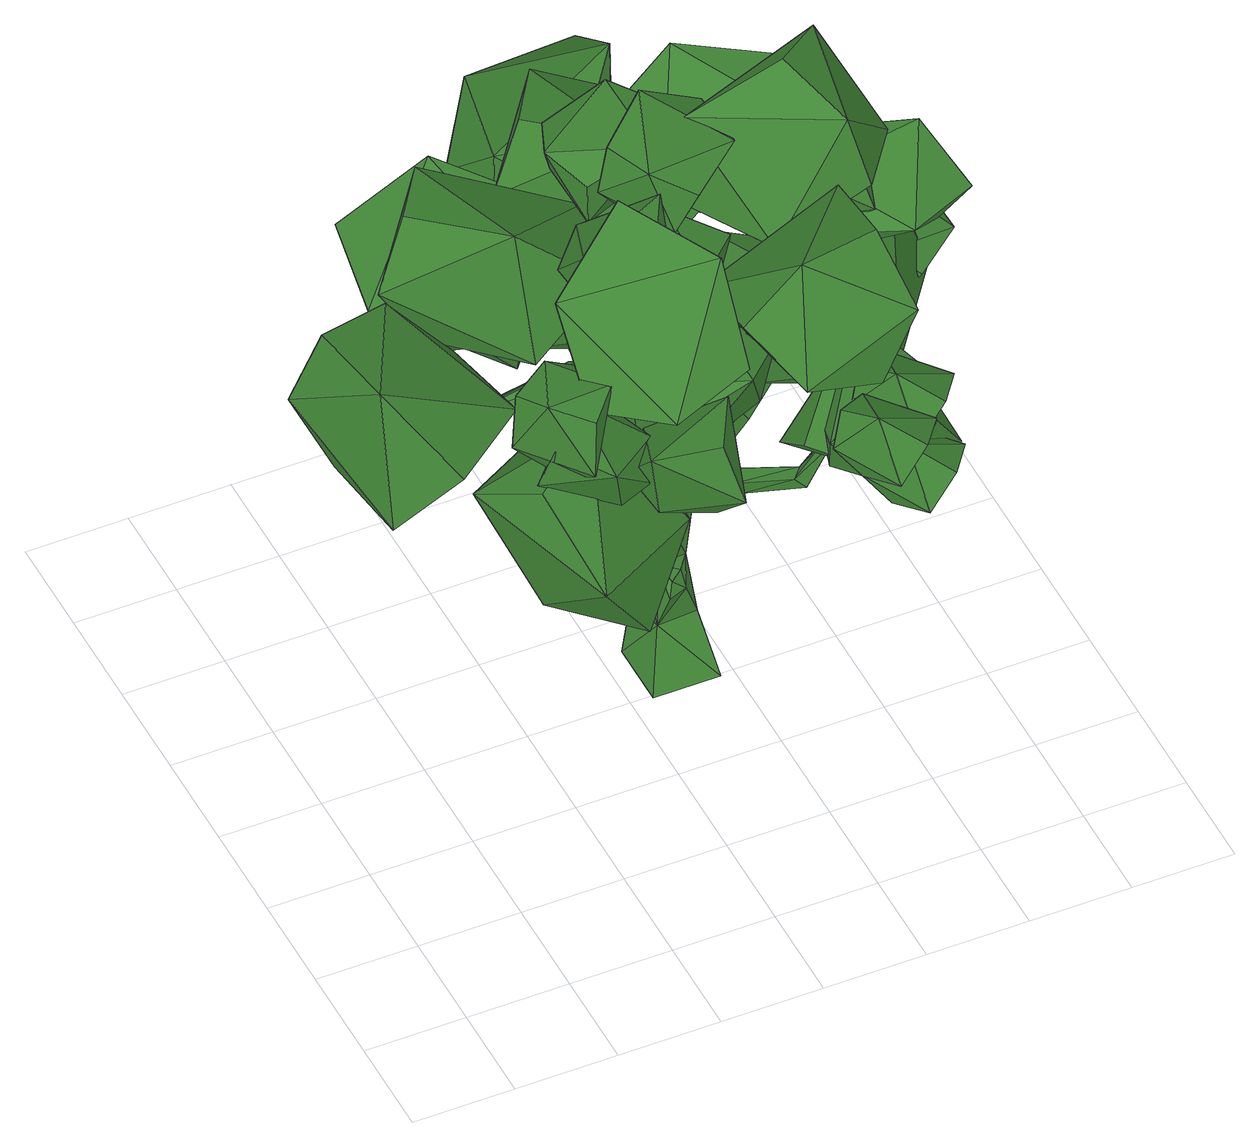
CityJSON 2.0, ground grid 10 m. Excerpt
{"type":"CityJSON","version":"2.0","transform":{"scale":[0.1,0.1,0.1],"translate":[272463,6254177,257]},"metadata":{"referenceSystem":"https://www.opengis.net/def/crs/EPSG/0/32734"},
"CityObjects":{
"tree1":{"type":"SolitaryVegetationObject","attributes":{"height":3.1,"width":1.9,"group":"standard","type":"broadleaf","footprint":[263447.73,6242871.6],"ground_height":12.64},"geometry":[{"type":"MultiSurface","lod":"2","boundaries":[[[0,1,2]],[[3,4,5]],[[0,6,7]],[[8,9,6]],[[9,10,11]],[[3,12,13]],[[2,8,0]],[[14,15,8]],[[15,16,10]],[[17,18,19]],[[2,20,14]],[[20,21,14]],[[22,16,21]],[[23,24,25]],[[7,20,1]],[[22,26,9]],[[9,23,22]],[[11,27,23]],[[28,29,30]],[[25,31,32]],[[33,34,35]],[[5,36,37]],[[38,39,40]],[[34,41,35]],[[28,38,34]],[[31,41,29]],[[39,42,43]],[[41,44,29]],[[29,39,30]],[[41,40,45]],[[46,42,47]],[[40,47,45]],[[39,46,40]],[[44,47,42]],[[48,49,50]],[[11,48,51]],[[11,12,3]],[[10,13,48]],[[52,53,54]],[[51,50,55]],[[12,55,52]],[[12,49,13]],[[56,57,58]],[[52,59,49]],[[49,56,50]],[[55,56,53]],[[60,57,61]],[[53,58,60]],[[53,61,54]],[[54,57,59]],[[62,63,64]],[[19,65,66]],[[67,65,62]],[[17,62,68]],[[10,17,32]],[[10,66,67]],[[16,19,66]],[[32,19,25]],[[64,69,70]],[[68,71,18]],[[18,63,65]],[[68,64,72]],[[70,73,74]],[[72,75,71]],[[63,75,69]],[[64,76,72]],[[73,77,74]],[[76,78,75]],[[75,73,69]],[[76,74,77]],[[79,80,81]],[[22,81,80]],[[9,79,6]],[[20,79,81]],[[82,83,84]],[[33,85,86]],[[33,28,34]],[[87,32,31]],[[33,36,88]],[[86,82,84]],[[27,37,82]],[[89,90,91]],[[82,92,93]],[[84,89,36]],[[37,89,92]],[[94,91,90]],[[89,95,92]],[[83,94,90]],[[93,95,94]],[[86,24,27]],[[86,85,24]],[[85,25,24]],[[5,87,88]],[[5,4,87]],[[4,32,87]],[[0,7,1]],[[0,8,6]],[[8,15,9]],[[9,15,10]],[[13,32,4]],[[4,3,13]],[[2,14,8]],[[14,21,15]],[[15,21,16]],[[17,68,18]],[[2,1,20]],[[20,22,21]],[[22,23,16]],[[25,16,23]],[[23,27,24]],[[7,6,20]],[[22,80,26]],[[9,11,23]],[[11,3,27]],[[28,31,29]],[[25,35,31]],[[35,25,85]],[[85,33,35]],[[37,3,5]],[[5,88,36]],[[38,30,39]],[[34,38,41]],[[28,30,38]],[[31,35,41]],[[39,44,42]],[[41,45,44]],[[29,44,39]],[[41,38,40]],[[46,43,42]],[[40,46,47]],[[39,43,46]],[[44,45,47]],[[48,13,49]],[[11,10,48]],[[11,51,12]],[[10,32,13]],[[52,55,53]],[[51,48,50]],[[12,51,55]],[[12,52,49]],[[56,59,57]],[[52,54,59]],[[49,59,56]],[[55,50,56]],[[60,58,57]],[[53,56,58]],[[53,60,61]],[[54,61,57]],[[62,65,63]],[[19,18,65]],[[67,66,65]],[[17,67,62]],[[10,67,17]],[[10,16,66]],[[16,25,19]],[[32,17,19]],[[64,63,69]],[[68,72,71]],[[18,71,63]],[[68,62,64]],[[70,69,73]],[[72,76,75]],[[63,71,75]],[[64,70,76]],[[73,78,77]],[[76,77,78]],[[75,78,73]],[[76,70,74]],[[79,26,80]],[[22,20,81]],[[9,26,79]],[[20,6,79]],[[82,93,83]],[[33,88,28]],[[28,88,31]],[[88,87,31]],[[33,84,36]],[[84,33,86]],[[86,27,82]],[[27,3,37]],[[89,83,90]],[[82,37,92]],[[84,83,89]],[[37,36,89]],[[94,95,91]],[[89,91,95]],[[83,93,94]],[[93,92,95]],[[96,97,98]],[[99,100,101]],[[102,103,104]],[[96,98,104]],[[105,106,107]],[[108,109,110]],[[111,112,113]],[[105,107,113]],[[114,115,116]],[[117,118,119]],[[120,121,122]],[[114,116,122]],[[123,124,125]],[[126,127,128]],[[129,130,131]],[[123,125,131]],[[132,133,134]],[[135,136,137]],[[138,139,140]],[[132,134,140]],[[141,142,143]],[[144,145,146]],[[147,148,149]],[[141,143,149]],[[150,151,152]],[[153,154,155]],[[156,157,158]],[[150,152,158]],[[159,160,161]],[[162,163,164]],[[165,166,167]],[[159,161,167]],[[168,169,170]],[[171,172,173]],[[174,175,176]],[[168,170,176]],[[177,178,179]],[[180,181,182]],[[183,184,185]],[[177,179,185]],[[186,187,188]],[[189,190,191]],[[192,193,194]],[[186,188,194]],[[195,196,197]],[[198,199,200]],[[201,202,203]],[[195,197,203]],[[204,205,206]],[[207,208,209]],[[210,211,212]],[[204,206,212]],[[213,214,215]],[[216,217,218]],[[219,220,221]],[[213,215,221]],[[222,223,224]],[[225,226,227]],[[228,229,230]],[[222,224,230]],[[231,232,233]],[[234,235,236]],[[237,238,239]],[[231,233,239]],[[240,241,242]],[[243,244,245]],[[246,247,248]],[[240,242,248]],[[249,250,251]],[[252,253,254]],[[255,256,257]],[[249,251,257]],[[258,259,260]],[[261,262,263]],[[264,265,266]],[[258,260,266]],[[267,268,269]],[[270,271,272]],[[273,274,275]],[[267,269,275]],[[276,277,278]],[[279,280,281]],[[282,283,284]],[[276,278,284]],[[285,286,287]],[[288,289,290]],[[291,292,293]],[[285,287,293]],[[294,295,296]],[[297,298,299]],[[300,301,302]],[[294,296,302]],[[303,304,305]],[[306,307,308]],[[309,310,311]],[[303,305,311]],[[312,313,314]],[[315,316,317]],[[318,319,320]],[[312,314,320]],[[321,322,323]],[[324,325,326]],[[327,328,329]],[[321,323,329]],[[330,331,332]],[[333,334,335]],[[336,337,338]],[[330,332,338]],[[339,340,341]],[[342,343,344]],[[345,346,347]],[[339,341,347]],[[348,349,350]],[[351,352,353]],[[354,355,356]],[[348,350,356]],[[357,358,359]],[[360,361,362]],[[363,364,365]],[[357,359,365]],[[366,367,368]],[[369,370,371]],[[372,373,374]],[[366,368,374]],[[375,376,377]],[[378,379,380]],[[381,382,383]],[[375,377,383]],[[384,385,386]],[[387,388,389]],[[390,391,392]],[[384,386,392]],[[393,394,395]],[[396,397,398]],[[399,400,401]],[[393,395,401]],[[402,403,404]],[[405,406,407]],[[408,409,410]],[[402,404,410]],[[411,412,413]],[[414,415,416]],[[417,418,419]],[[411,413,419]],[[419,416,417]],[[419,413,416]],[[413,414,416]],[[419,412,411]],[[419,418,412]],[[418,420,412]],[[416,418,417]],[[416,415,418]],[[415,420,418]],[[413,415,414]],[[413,412,415]],[[412,420,415]],[[410,407,408]],[[410,404,407]],[[404,405,407]],[[410,403,402]],[[410,409,403]],[[409,421,403]],[[407,409,408]],[[407,406,409]],[[406,421,409]],[[404,406,405]],[[404,403,406]],[[403,421,406]],[[401,398,399]],[[401,395,398]],[[395,396,398]],[[401,394,393]],[[401,400,394]],[[400,422,394]],[[398,400,399]],[[398,397,400]],[[397,422,400]],[[395,397,396]],[[395,394,397]],[[394,422,397]],[[392,389,390]],[[392,386,389]],[[386,387,389]],[[392,385,384]],[[392,391,385]],[[391,423,385]],[[389,391,390]],[[389,388,391]],[[388,423,391]],[[386,388,387]],[[386,385,388]],[[385,423,388]],[[383,380,381]],[[383,377,380]],[[377,378,380]],[[383,376,375]],[[383,382,376]],[[382,424,376]],[[380,382,381]],[[380,379,382]],[[379,424,382]],[[377,379,378]],[[377,376,379]],[[376,424,379]],[[374,371,372]],[[374,368,371]],[[368,369,371]],[[374,367,366]],[[374,373,367]],[[373,425,367]],[[371,373,372]],[[371,370,373]],[[370,425,373]],[[368,370,369]],[[368,367,370]],[[367,425,370]],[[365,362,363]],[[365,359,362]],[[359,360,362]],[[365,358,357]],[[365,364,358]],[[364,426,358]],[[362,364,363]],[[362,361,364]],[[361,426,364]],[[359,361,360]],[[359,358,361]],[[358,426,361]],[[356,353,354]],[[356,350,353]],[[350,351,353]],[[356,349,348]],[[356,355,349]],[[355,427,349]],[[353,355,354]],[[353,352,355]],[[352,427,355]],[[350,352,351]],[[350,349,352]],[[349,427,352]],[[347,344,345]],[[347,341,344]],[[341,342,344]],[[347,340,339]],[[347,346,340]],[[346,428,340]],[[344,346,345]],[[344,343,346]],[[343,428,346]],[[341,343,342]],[[341,340,343]],[[340,428,343]],[[338,335,336]],[[338,332,335]],[[332,333,335]],[[338,331,330]],[[338,337,331]],[[337,429,331]],[[335,337,336]],[[335,334,337]],[[334,429,337]],[[332,334,333]],[[332,331,334]],[[331,429,334]],[[329,326,327]],[[329,323,326]],[[323,324,326]],[[329,322,321]],[[329,328,322]],[[328,430,322]],[[326,328,327]],[[326,325,328]],[[325,430,328]],[[323,325,324]],[[323,322,325]],[[322,430,325]],[[320,317,318]],[[320,314,317]],[[314,315,317]],[[320,313,312]],[[320,319,313]],[[319,431,313]],[[317,319,318]],[[317,316,319]],[[316,431,319]],[[314,316,315]],[[314,313,316]],[[313,431,316]],[[311,308,309]],[[311,305,308]],[[305,306,308]],[[311,304,303]],[[311,310,304]],[[310,432,304]],[[308,310,309]],[[308,307,310]],[[307,432,310]],[[305,307,306]],[[305,304,307]],[[304,432,307]],[[302,299,300]],[[302,296,299]],[[296,297,299]],[[302,295,294]],[[302,301,295]],[[301,433,295]],[[299,301,300]],[[299,298,301]],[[298,433,301]],[[296,298,297]],[[296,295,298]],[[295,433,298]],[[293,290,291]],[[293,287,290]],[[287,288,290]],[[293,286,285]],[[293,292,286]],[[292,434,286]],[[290,292,291]],[[290,289,292]],[[289,434,292]],[[287,289,288]],[[287,286,289]],[[286,434,289]],[[284,281,282]],[[284,278,281]],[[278,279,281]],[[284,277,276]],[[284,283,277]],[[283,435,277]],[[281,283,282]],[[281,280,283]],[[280,435,283]],[[278,280,279]],[[278,277,280]],[[277,435,280]],[[275,272,273]],[[275,269,272]],[[269,270,272]],[[275,268,267]],[[275,274,268]],[[274,436,268]],[[272,274,273]],[[272,271,274]],[[271,436,274]],[[269,271,270]],[[269,268,271]],[[268,436,271]],[[266,263,264]],[[266,260,263]],[[260,261,263]],[[266,259,258]],[[266,265,259]],[[265,437,259]],[[263,265,264]],[[263,262,265]],[[262,437,265]],[[260,262,261]],[[260,259,262]],[[259,437,262]],[[257,254,255]],[[257,251,254]],[[251,252,254]],[[257,250,249]],[[257,256,250]],[[256,438,250]],[[254,256,255]],[[254,253,256]],[[253,438,256]],[[251,253,252]],[[251,250,253]],[[250,438,253]],[[248,245,246]],[[248,242,245]],[[242,243,245]],[[248,241,240]],[[248,247,241]],[[247,439,241]],[[245,247,246]],[[245,244,247]],[[244,439,247]],[[242,244,243]],[[242,241,244]],[[241,439,244]],[[239,236,237]],[[239,233,236]],[[233,234,236]],[[239,232,231]],[[239,238,232]],[[238,440,232]],[[236,238,237]],[[236,235,238]],[[235,440,238]],[[233,235,234]],[[233,232,235]],[[232,440,235]],[[230,227,228]],[[230,224,227]],[[224,225,227]],[[230,223,222]],[[230,229,223]],[[229,441,223]],[[227,229,228]],[[227,226,229]],[[226,441,229]],[[224,226,225]],[[224,223,226]],[[223,441,226]],[[221,218,219]],[[221,215,218]],[[215,216,218]],[[221,214,213]],[[221,220,214]],[[220,442,214]],[[218,220,219]],[[218,217,220]],[[217,442,220]],[[215,217,216]],[[215,214,217]],[[214,442,217]],[[212,209,210]],[[212,206,209]],[[206,207,209]],[[212,205,204]],[[212,211,205]],[[211,443,205]],[[209,211,210]],[[209,208,211]],[[208,443,211]],[[206,208,207]],[[206,205,208]],[[205,443,208]],[[203,200,201]],[[203,197,200]],[[197,198,200]],[[203,196,195]],[[203,202,196]],[[202,444,196]],[[200,202,201]],[[200,199,202]],[[199,444,202]],[[197,199,198]],[[197,196,199]],[[196,444,199]],[[194,191,192]],[[194,188,191]],[[188,189,191]],[[194,187,186]],[[194,193,187]],[[193,445,187]],[[191,193,192]],[[191,190,193]],[[190,445,193]],[[188,190,189]],[[188,187,190]],[[187,445,190]],[[185,182,183]],[[185,179,182]],[[179,180,182]],[[185,178,177]],[[185,184,178]],[[184,446,178]],[[182,184,183]],[[182,181,184]],[[181,446,184]],[[179,181,180]],[[179,178,181]],[[178,446,181]],[[176,173,174]],[[176,170,173]],[[170,171,173]],[[176,169,168]],[[176,175,169]],[[175,447,169]],[[173,175,174]],[[173,172,175]],[[172,447,175]],[[170,172,171]],[[170,169,172]],[[169,447,172]],[[167,164,165]],[[167,161,164]],[[161,162,164]],[[167,160,159]],[[167,166,160]],[[166,448,160]],[[164,166,165]],[[164,163,166]],[[163,448,166]],[[161,163,162]],[[161,160,163]],[[160,448,163]],[[158,155,156]],[[158,152,155]],[[152,153,155]],[[158,151,150]],[[158,157,151]],[[157,449,151]],[[155,157,156]],[[155,154,157]],[[154,449,157]],[[152,154,153]],[[152,151,154]],[[151,449,154]],[[149,146,147]],[[149,143,146]],[[143,144,146]],[[149,142,141]],[[149,148,142]],[[148,450,142]],[[146,148,147]],[[146,145,148]],[[145,450,148]],[[143,145,144]],[[143,142,145]],[[142,450,145]],[[140,137,138]],[[140,134,137]],[[134,135,137]],[[140,133,132]],[[140,139,133]],[[139,451,133]],[[137,139,138]],[[137,136,139]],[[136,451,139]],[[134,136,135]],[[134,133,136]],[[133,451,136]],[[131,128,129]],[[131,125,128]],[[125,126,128]],[[131,124,123]],[[131,130,124]],[[130,452,124]],[[128,130,129]],[[128,127,130]],[[127,452,130]],[[125,127,126]],[[125,124,127]],[[124,452,127]],[[122,119,120]],[[122,116,119]],[[116,117,119]],[[122,115,114]],[[122,121,115]],[[121,453,115]],[[119,121,120]],[[119,118,121]],[[118,453,121]],[[116,118,117]],[[116,115,118]],[[115,453,118]],[[113,110,111]],[[113,107,110]],[[107,108,110]],[[113,106,105]],[[113,112,106]],[[112,454,106]],[[110,112,111]],[[110,109,112]],[[109,454,112]],[[107,109,108]],[[107,106,109]],[[106,454,109]],[[104,101,102]],[[104,98,101]],[[98,99,101]],[[104,97,96]],[[104,103,97]],[[103,455,97]],[[101,103,102]],[[101,100,103]],[[100,455,103]],[[98,100,99]],[[98,97,100]],[[97,455,100]]]}]}
},
"vertices":[
[387,362,3],[321,297,3],[321,362,3],[369,327,246],[365,339,246],[365,326,257],[377,325,63],[387,297,3],[372,369,62],[373,340,121],[361,351,209],[375,326,211],[433,355,257],[428,366,253],[332,365,62],[365,366,122],[335,351,182],[351,385,236],[333,435,277],[341,379,233],[337,322,63],[336,358,122],[341,331,128],[348,323,182],[342,319,238],[336,330,236],[361,325,119],[351,312,241],[324,328,323],[259,339,403],[262,328,411],[315,341,318],[355,346,242],[343,311,260],[312,318,316],[303,331,311],[395,271,276],[404,272,261],[258,320,400],[154,329,388],[153,321,379],[255,331,393],[99,333,420],[100,329,422],[153,338,381],[151,331,372],[98,326,419],[96,330,417],[437,368,240],[469,368,303],[481,370,299],[442,356,242],[470,358,306],[465,347,363],[454,346,367],[483,360,301],[464,356,362],[511,359,408],[514,360,406],[453,354,365],[515,357,407],[512,357,409],[354,447,258],[327,488,264],[346,489,264],[329,444,257],[340,388,209],[355,389,219],[348,437,279],[332,522,245],[349,523,245],[330,492,279],[341,493,280],[331,570,270],[339,572,271],[335,526,259],[344,528,259],[336,568,278],[331,568,277],[362,316,104],[348,315,118],[343,308,105],[390,260,257],[418,211,305],[383,261,271],[337,320,247],[346,310,250],[358,337,255],[359,325,266],[428,221,308],[435,187,364],[440,193,365],[438,216,299],[427,205,297],[440,183,362],[446,189,363],[596,385,445],[561,313,516],[612,346,375],[562,297,333],[527,222,400],[503,352,324],[464,393,383],[424,321,452],[530,425,416],[165,378,420],[177,273,435],[115,389,357],[40,358,347],[47,252,359],[9,388,416],[37,378,492],[44,272,509],[112,405,477],[252,213,445],[285,145,369],[194,261,412],[127,237,374],[155,170,295],[97,192,435],[135,130,473],[164,59,398],[201,172,495],[468,148,645],[478,248,608],[388,131,649],[334,137,589],[339,236,550],[373,88,537],[450,96,510],[459,194,468],[485,97,584],[318,91,585],[313,139,681],[241,77,560],[181,131,554],[171,180,648],[220,182,504],[292,218,516],[287,270,609],[334,149,529],[468,247,344],[403,209,359],[493,261,395],[506,225,439],[442,187,457],[539,189,407],[524,160,359],[461,120,375],[508,207,329],[537,382,539],[602,345,554],[537,397,483],[545,361,438],[610,323,448],[501,325,451],[493,296,501],[556,255,514],[494,343,535],[189,369,420],[112,441,435],[234,393,357],[270,466,347],[196,541,359],[314,463,416],[285,453,492],[211,528,509],[247,382,477],[256,588,420],[315,675,435],[286,547,357],[363,522,347],[427,607,359],[367,478,416],[352,505,492],[416,589,509],[277,533,477],[481,367,468],[382,407,482],[514,406,404],[522,487,394],[425,531,406],[564,500,463],[541,480,539],[444,523,556],[530,400,524],[373,549,507],[447,472,521],[327,527,443],[287,457,434],[357,377,445],[243,463,503],[272,471,578],[342,391,596],[315,539,563],[232,486,499],[305,410,514],[186,465,436],[145,395,426],[215,314,438],[102,400,495],[131,409,571],[201,329,588],[174,476,556],[466,337,689],[378,356,637],[499,273,657],[517,262,580],[431,277,525],[563,326,573],[542,401,588],[457,422,532],[520,389,663],[312,649,367],[224,616,324],[345,587,404],[363,517,372],[277,479,328],[409,545,314],[389,599,259],[303,564,211],[366,655,310],[301,350,637],[352,392,650],[292,350,586],[327,341,549],[379,382,559],[341,294,566],[359,283,613],[412,322,625],[319,302,639],[359,334,457],[410,376,470],[351,334,407],[385,325,370],[437,367,379],[399,279,387],[417,267,433],[471,306,445],[377,286,459],[260,433,453],[311,475,466],[252,434,403],[286,424,366],[338,466,375],[300,378,383],[318,366,429],[371,406,441],[278,385,456],[248,478,361],[306,492,392],[228,522,345],[251,557,314],[309,574,343],[261,525,276],[287,481,279],[347,495,306],[258,459,315],[282,350,596],[345,349,621],[262,396,607],[281,442,595],[344,445,620],[285,434,545],[310,396,521],[374,396,543],[286,357,545],[282,142,492],[345,141,517],[262,187,503],[281,233,491],[344,236,516],[285,225,441],[310,187,418],[374,188,439],[286,149,442],[282,236,540],[345,235,565],[262,282,551],[281,328,539],[344,330,564],[285,319,489],[310,281,466],[374,282,488],[286,243,490],[215,128,469],[219,84,519],[250,165,477],[300,158,485],[308,114,536],[309,132,441],[286,89,425],[292,43,474],[238,108,428],[452,365,523],[456,321,574],[487,402,532],[538,395,540],[545,351,591],[546,369,496],[523,326,480],[529,280,529],[475,345,483],[233,307,553],[237,262,604],[268,343,562],[319,336,569],[326,293,620],[327,310,526],[304,267,510],[310,221,559],[256,286,512],[274,296,376],[278,251,427],[309,332,385],[359,325,393],[367,282,444],[368,299,349],[345,257,333],[351,210,382],[297,275,336],[364,243,466],[368,199,516],[400,280,474],[450,273,482],[457,229,533],[459,247,438],[435,204,422],[442,158,471],[388,223,425],[240,459,371],[244,414,421],[275,495,379],[326,488,387],[333,445,438],[334,463,343],[311,420,327],[318,374,376],[263,438,330],[468,199,433],[526,173,411],[431,187,399],[419,140,383],[475,111,359],[410,120,430],[443,119,469],[500,90,449],[451,170,471],[448,142,491],[465,100,511],[479,163,481],[508,152,459],[526,110,478],[486,142,429],[458,117,428],[475,74,446],[437,134,455],[448,119,424],[465,77,445],[479,139,414],[508,128,393],[526,87,412],[486,119,362],[458,94,362],[475,51,380],[437,111,389],[399,75,516],[416,32,536],[430,95,506],[459,84,484],[477,42,503],[437,75,454],[409,50,453],[426,7,471],[388,67,480],[323,156,505],[272,134,525],[313,180,469],[284,214,466],[232,195,485],[302,239,499],[310,226,541],[259,207,563],[334,190,531],[227,101,475],[186,84,513],[207,119,440],[178,153,440],[134,138,477],[204,182,462],[224,176,501],[182,162,540],[245,139,491],[589,310,400],[636,344,408],[558,322,429],[541,363,435],[586,399,446],[528,369,393],[553,366,356],[599,403,364],[568,325,363],[547,285,382],[580,312,343],[542,313,417],[527,355,416],[561,384,378],[489,346,396],[482,326,357],[514,354,317],[504,288,368],[172,96,574],[168,90,516],[202,128,582],[202,170,566],[200,166,508],[161,181,581],[123,160,572],[118,156,514],[136,120,587],[160,135,479],[571,366,323],[633,402,411],[143,120,531],[225,167,536],[450,3,515],[499,47,423],[499,70,490],[533,109,393],[301,385,441],[426,170,536],[335,222,446],[294,233,623],[513,292,593],[276,55,538],[390,283,553],[390,189,505],[390,397,609],[355,529,363],[370,473,434],[469,373,438],[411,389,618],[218,532,262],[372,362,534],[281,306,521],[423,368,529],[361,511,490],[422,673,443],[129,546,443],[626,286,513],[399,150,407],[253,225,701],[430,283,519],[219,86,310],[94,205,443],[483,243,496]
]}
